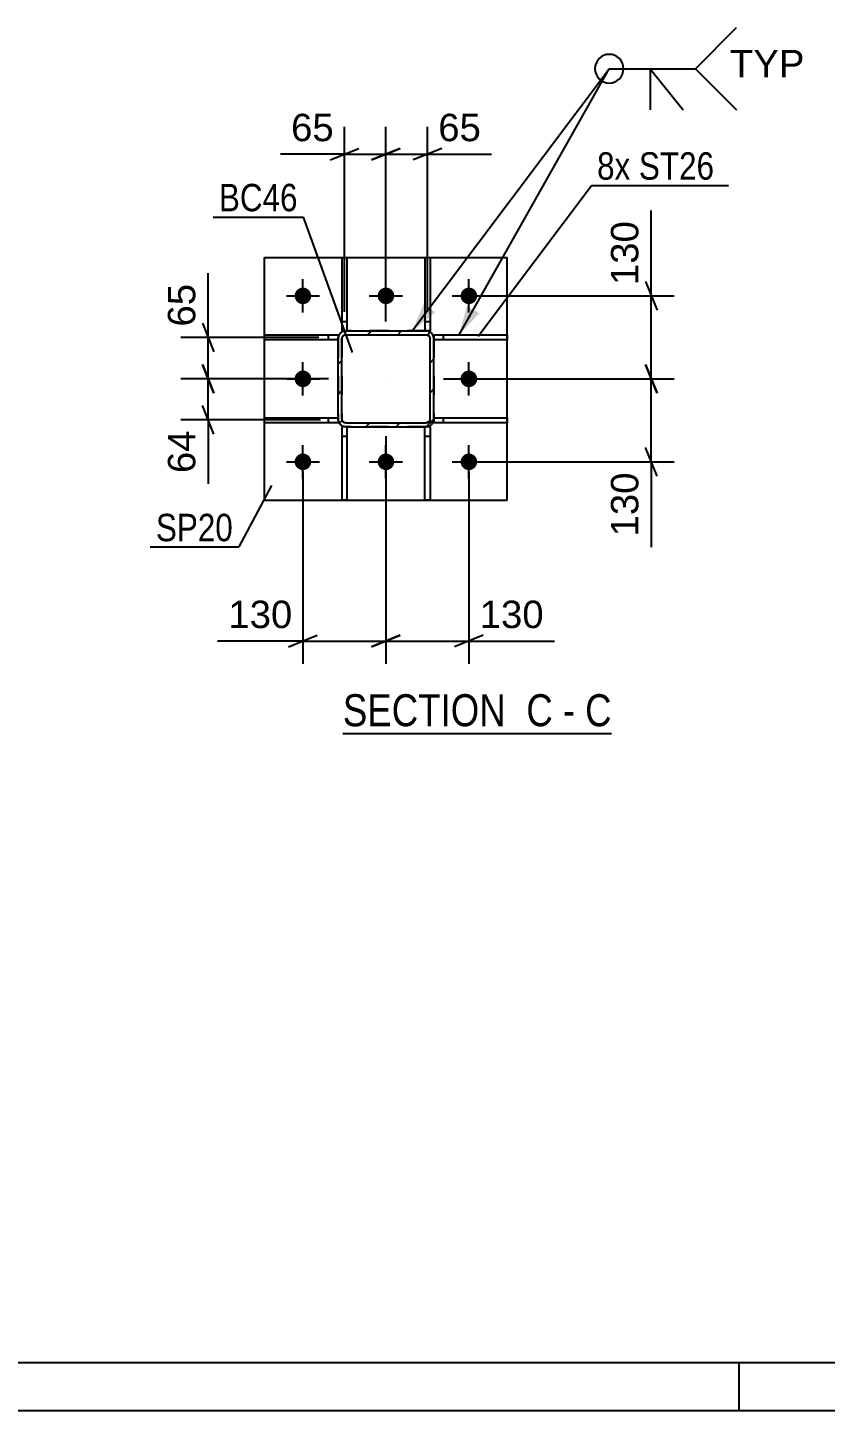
# Model space of a CAD drawing. Header units: millimetres. Extents: x -315 to 526, y -215 to 379.
# Drawn here: x -178.5 to -95.2, y -215 to -70.6 of the extents above; entities that cross this region are included whole.
import ezdxf

# ---------------------------------------------------------------- set-up
doc = ezdxf.new("R2010")
doc.units = ezdxf.units.MM
doc.linetypes.add('DXK_LINE_DOT2', pattern=[3.9198, 1.9599, -1.9599])
doc.linetypes.add('DXK_LINE_DOT3', pattern=[5.9187, 2.979, -0.9799, 0.9799, -0.9799])
doc.styles.add('Arial', font='arial.ttf', dxfattribs={"height": 0.2})
doc.styles.add('Arial Narrow', font='ARIALN.TTF', dxfattribs={"height": 0.2})

# ---------------------------------------------------------------- blocks, each defined once
blk = doc.blocks.new('Unknown-284857918-17864')
at = {"color": 5, "linetype": 'Continuous'}
for p, q in [((-310.25, -210.04), (520.75, -210.04)), ((-104.25, -215.04), (-104.25, -210.04)), ((-315.25, -215.04), (525.75, -215.04))]:
    blk.add_line(p, q, dxfattribs=at)
blk = doc.blocks.new('Unknown-284857918-14 - 31583')
at = {"color": 6, "linetype": 'Continuous'}
blk.add_line((-145.63, -144.34), (-117.56, -144.34), dxfattribs=at)
at = {"color": 0, "linetype": 'Continuous'}
for points in [[(-127.52, -143.59), (-127.52, -140.09), (-145.63, -140.09), (-145.63, -143.59)], [(-123.7, -143.59), (-123.7, -140.09), (-126.47, -140.09), (-126.47, -143.59)], [(-121.38, -143.59), (-121.38, -140.09), (-122.65, -140.09), (-122.65, -143.59)], [(-117.56, -143.59), (-117.56, -140.09), (-120.33, -140.09), (-120.33, -143.59)]]:
    blk.add_wipeout(points, dxfattribs=at)
at = {"color": 7, "linetype": 'Continuous', "style": 'Arial Narrow'}
for s, p in [('SECTION ', (-145.63, -143.59)), ('C', (-126.47, -143.59)), ('C', (-120.33, -143.59)), ('-', (-122.65, -143.59))]:
    blk.add_text(s, height=3.34, dxfattribs=at).set_placement(p)
blk = doc.blocks.new('Part-284857918-31691 - 31583')
at = {"color": 2, "linetype": 'Continuous'}
for p, q in [((-137.07, -119.98), (-137.07, -112.31)), ((-136.53, -112.31), (-136.93, -112.31)), ((-136.53, -112.31), (-136.53, -119.98)), ((-136.53, -119.98), (-137.07, -119.98))]:
    blk.add_line(p, q, dxfattribs=at)
at = {"color": 7, "linetype": 'DXK_LINE_DOT2'}
for p, q in [((-137.07, -112.31), (-136.93, -112.31)), ((-137.07, -113.31), (-136.53, -113.31))]:
    blk.add_line(p, q, dxfattribs=at)
blk = doc.blocks.new('Part-284857918-31686 - 31583')
at = {"color": 2, "linetype": 'Continuous'}
for p, q in [((-136.13, -111.37), (-128.47, -111.37)), ((-136.13, -111.51), (-136.13, -111.91)), ((-128.47, -111.91), (-136.13, -111.91)), ((-128.47, -111.37), (-128.47, -111.91))]:
    blk.add_line(p, q, dxfattribs=at)
at = {"color": 7, "linetype": 'DXK_LINE_DOT2'}
for p, q in [((-136.13, -111.37), (-136.13, -111.51)), ((-135.13, -111.91), (-135.13, -111.37))]:
    blk.add_line(p, q, dxfattribs=at)
blk = doc.blocks.new('Part-284857918-31590 - 31583')
at = {"linetype": 'Continuous'}
h = blk.add_hatch(dxfattribs=at)
h.set_pattern_fill('', scale=0.7, style=0, pattern_type=0)
h.set_pattern_definition([(45, (-136.932, -112.3085), (-1.57154, 1.57154), [])])
h.paths.add_polyline_path([(-145.33, -112.31), (-136.93, -112.31), (-136.63, -112.25), (-136.37, -112.07), (-136.19, -111.81), (-136.13, -111.51), (-136.13, -103.11), (-136.19, -102.8), (-136.37, -102.54), (-136.63, -102.37), (-136.93, -102.31), (-145.33, -102.31), (-145.64, -102.37), (-145.9, -102.54), (-146.07, -102.8), (-146.13, -103.11), (-146.13, -111.51), (-146.07, -111.81), (-145.9, -112.07), (-145.64, -112.25)])
h.paths.add_polyline_path([(-145.7, -111.66), (-145.73, -111.51), (-145.73, -103.11), (-145.7, -102.96), (-145.61, -102.83), (-145.48, -102.74), (-145.33, -102.71), (-136.93, -102.71), (-136.78, -102.74), (-136.65, -102.83), (-136.56, -102.96), (-136.53, -103.11), (-136.53, -111.51), (-136.56, -111.66), (-136.65, -111.79), (-136.78, -111.88), (-136.93, -111.91), (-145.33, -111.91), (-145.48, -111.88), (-145.61, -111.79)])
at = {"color": 7, "linetype": 'DXK_LINE_DOT2'}
for p, q in [((-145.64, -102.37), (-145.33, -102.31)), ((-136.93, -102.31), (-145.33, -102.31)), ((-136.93, -102.31), (-136.63, -102.37)), ((-146.13, -103.11), (-146.07, -102.8)), ((-146.13, -103.11), (-146.13, -111.51)), ((-145.7, -102.96), (-145.73, -103.11)), ((-145.73, -103.11), (-145.73, -111.51)), ((-145.61, -102.83), (-145.7, -102.96)), ((-145.48, -102.74), (-145.61, -102.83)), ((-145.33, -102.71), (-145.48, -102.74)), ((-145.33, -102.71), (-136.93, -102.71)), ((-136.78, -102.74), (-136.93, -102.71)), ((-136.65, -102.83), (-136.78, -102.74)), ((-136.56, -102.96), (-136.65, -102.83)), ((-136.53, -103.11), (-136.56, -102.96)), ((-136.53, -111.51), (-136.53, -103.11)), ((-136.19, -102.8), (-136.13, -103.11)), ((-136.13, -103.11), (-136.13, -111.51)), ((-146.07, -111.81), (-146.13, -111.51)), ((-145.73, -111.51), (-145.7, -111.66)), ((-145.7, -111.66), (-145.61, -111.79)), ((-145.33, -112.31), (-145.64, -112.25)), ((-145.61, -111.79), (-145.48, -111.88)), ((-145.48, -111.88), (-145.33, -111.91)), ((-145.33, -111.91), (-136.93, -111.91)), ((-136.93, -112.31), (-145.33, -112.31)), ((-136.93, -111.91), (-136.78, -111.88)), ((-136.63, -112.25), (-136.93, -112.31)), ((-136.78, -111.88), (-136.65, -111.79)), ((-136.65, -111.79), (-136.56, -111.66)), ((-136.56, -111.66), (-136.53, -111.51)), ((-136.13, -111.51), (-136.19, -111.81))]:
    blk.add_line(p, q, dxfattribs=at)
at = {"color": 2, "linetype": 'Continuous'}
for p, q in [((-145.33, -102.31), (-145.64, -102.37)), ((-145.33, -102.31), (-136.93, -102.31)), ((-136.63, -102.37), (-136.93, -102.31)), ((-146.07, -102.8), (-146.13, -103.11)), ((-146.13, -111.51), (-146.13, -103.11)), ((-145.73, -103.11), (-145.7, -102.96)), ((-145.73, -111.51), (-145.73, -103.11)), ((-145.7, -102.96), (-145.61, -102.83)), ((-145.61, -102.83), (-145.48, -102.74)), ((-145.48, -102.74), (-145.33, -102.71)), ((-145.33, -102.71), (-136.93, -102.71)), ((-136.93, -102.71), (-136.78, -102.74)), ((-136.78, -102.74), (-136.65, -102.83)), ((-136.65, -102.83), (-136.56, -102.96)), ((-136.56, -102.96), (-136.53, -103.11)), ((-136.53, -111.51), (-136.53, -103.11)), ((-136.13, -103.11), (-136.19, -102.8)), ((-136.13, -111.51), (-136.13, -103.11)), ((-146.13, -111.51), (-146.07, -111.81)), ((-145.7, -111.66), (-145.73, -111.51)), ((-145.61, -111.79), (-145.7, -111.66)), ((-145.64, -112.25), (-145.33, -112.31)), ((-145.48, -111.88), (-145.61, -111.79)), ((-145.33, -111.91), (-145.48, -111.88)), ((-145.33, -111.91), (-136.93, -111.91)), ((-145.33, -112.31), (-136.93, -112.31)), ((-136.78, -111.88), (-136.93, -111.91)), ((-136.93, -112.31), (-136.63, -112.25)), ((-136.65, -111.79), (-136.78, -111.88)), ((-136.56, -111.66), (-136.65, -111.79)), ((-136.53, -111.51), (-136.56, -111.66)), ((-136.19, -111.81), (-136.13, -111.51))]:
    blk.add_line(p, q, dxfattribs=at)
at = {"color": 7, "linetype": 'DXK_LINE_DOT3'}
blk.add_line((-141.13, -107.31), (-141.13, -107.31), dxfattribs=at)
at = {"color": 7, "linetype": 'DXK_LINE_DOT2'}
for centre, start, end in [((-145.33, -103.11), 112.5, 157.5), ((-136.93, -103.11), 22.5, 67.5), ((-145.33, -111.51), 202.5, 247.5), ((-136.93, -111.51), 292.5, 337.5)]:
    blk.add_arc(centre, 0.8, start, end, dxfattribs=at)
at = {"color": 2, "linetype": 'Continuous'}
for centre, start, end in [((-145.33, -103.11), 112.5, 157.5), ((-136.93, -103.11), 22.5, 67.5), ((-145.33, -111.51), 202.5, 247.5), ((-136.93, -111.51), 292.5, 337.5)]:
    blk.add_arc(centre, 0.8, start, end, dxfattribs=at)
blk = doc.blocks.new('Part-284857918-31612 - 31583')
at = {"color": 2, "linetype": 'Continuous'}
for p, q in [((-153.8, -119.98), (-153.8, -94.64)), ((-153.8, -94.64), (-128.47, -94.64)), ((-128.47, -119.98), (-128.47, -94.64)), ((-153.8, -119.98), (-128.47, -119.98))]:
    blk.add_line(p, q, dxfattribs=at)
blk = doc.blocks.new('Part-284857918-31685 - 31583')
at = {"color": 2, "linetype": 'Continuous'}
for p, q in [((-136.13, -102.71), (-136.13, -103.11)), ((-136.13, -102.71), (-128.47, -102.71)), ((-128.47, -103.24), (-136.13, -103.24)), ((-128.47, -102.71), (-128.47, -103.24))]:
    blk.add_line(p, q, dxfattribs=at)
at = {"color": 7, "linetype": 'DXK_LINE_DOT2'}
for p, q in [((-136.13, -103.11), (-136.13, -103.24)), ((-135.13, -103.24), (-135.13, -102.71))]:
    blk.add_line(p, q, dxfattribs=at)
blk = doc.blocks.new('Part-284857918-31687 - 31583')
at = {"color": 2, "linetype": 'Continuous'}
for p, q in [((-153.8, -102.71), (-146.13, -102.71)), ((-153.8, -103.24), (-153.8, -102.71)), ((-146.13, -103.24), (-153.8, -103.24)), ((-146.13, -102.71), (-146.13, -103.11))]:
    blk.add_line(p, q, dxfattribs=at)
at = {"color": 7, "linetype": 'DXK_LINE_DOT2'}
for p, q in [((-147.13, -103.24), (-147.13, -102.71)), ((-146.13, -103.11), (-146.13, -103.24))]:
    blk.add_line(p, q, dxfattribs=at)
blk = doc.blocks.new('Part-284857918-31688 - 31583')
at = {"color": 2, "linetype": 'Continuous'}
for p, q in [((-153.8, -111.37), (-146.13, -111.37)), ((-153.8, -111.91), (-153.8, -111.37)), ((-146.13, -111.91), (-153.8, -111.91)), ((-146.13, -111.51), (-146.13, -111.91))]:
    blk.add_line(p, q, dxfattribs=at)
at = {"color": 7, "linetype": 'DXK_LINE_DOT2'}
for p, q in [((-147.13, -111.91), (-147.13, -111.37)), ((-146.13, -111.37), (-146.13, -111.51))]:
    blk.add_line(p, q, dxfattribs=at)
blk = doc.blocks.new('Part-284857918-31689 - 31583')
at = {"color": 2, "linetype": 'Continuous'}
for p, q in [((-137.07, -94.64), (-137.07, -102.31)), ((-137.07, -94.64), (-136.53, -94.64)), ((-136.53, -94.64), (-136.53, -102.31)), ((-136.53, -102.31), (-136.93, -102.31))]:
    blk.add_line(p, q, dxfattribs=at)
at = {"color": 7, "linetype": 'DXK_LINE_DOT2'}
for p, q in [((-137.07, -101.31), (-136.53, -101.31)), ((-136.93, -102.31), (-137.07, -102.31))]:
    blk.add_line(p, q, dxfattribs=at)
blk = doc.blocks.new('Part-284857918-31690 - 31583')
at = {"color": 2, "linetype": 'Continuous'}
for p, q in [((-145.73, -94.64), (-145.73, -102.31)), ((-145.73, -94.64), (-145.2, -94.64)), ((-145.2, -94.64), (-145.2, -102.31)), ((-145.73, -102.31), (-145.33, -102.31))]:
    blk.add_line(p, q, dxfattribs=at)
at = {"color": 7, "linetype": 'DXK_LINE_DOT2'}
for p, q in [((-145.73, -101.31), (-145.2, -101.31)), ((-145.33, -102.31), (-145.2, -102.31))]:
    blk.add_line(p, q, dxfattribs=at)
blk = doc.blocks.new('Part-284857918-31692 - 31583')
at = {"color": 2, "linetype": 'Continuous'}
for p, q in [((-145.33, -112.31), (-145.73, -112.31)), ((-145.73, -112.31), (-145.73, -119.98)), ((-145.2, -112.31), (-145.2, -119.98)), ((-145.2, -119.98), (-145.73, -119.98))]:
    blk.add_line(p, q, dxfattribs=at)
at = {"color": 7, "linetype": 'DXK_LINE_DOT2'}
for p, q in [((-145.33, -112.31), (-145.2, -112.31)), ((-145.73, -113.31), (-145.2, -113.31))]:
    blk.add_line(p, q, dxfattribs=at)
blk = doc.blocks.new('Bolt-284857918-31700 - 31583')
at = {"linetype": 'Continuous'}
for points in [[(-149.8, -97.78, -1), (-149.8, -99.51, -1)], [(-141.13, -97.78, -1), (-141.13, -99.51, -1)], [(-132.47, -97.78, -1), (-132.47, -99.51, -1)], [(-149.8, -106.44, -1), (-149.8, -108.18, -1)], [(-132.47, -106.44, -1), (-132.47, -108.18, -1)], [(-149.8, -115.11, -1), (-149.8, -116.84, -1)], [(-141.13, -115.11, -1), (-141.13, -116.84, -1)], [(-132.47, -115.11, -1), (-132.47, -116.84, -1)]]:
    blk.add_hatch(color=1, dxfattribs=at).paths.add_polyline_path(points)
at = {"color": 1, "linetype": 'Continuous'}
for p, q in [((-149.8, -100.38), (-149.8, -96.91)), ((-141.13, -100.38), (-141.13, -96.91)), ((-132.47, -100.38), (-132.47, -96.91)), ((-151.53, -98.64), (-148.07, -98.64)), ((-142.87, -98.64), (-139.4, -98.64)), ((-134.2, -98.64), (-130.73, -98.64)), ((-149.8, -109.04), (-149.8, -105.58)), ((-132.47, -109.04), (-132.47, -105.58)), ((-151.53, -107.31), (-148.07, -107.31)), ((-134.2, -107.31), (-130.73, -107.31)), ((-149.8, -117.71), (-149.8, -114.24)), ((-141.13, -117.71), (-141.13, -114.24)), ((-132.47, -117.71), (-132.47, -114.24)), ((-151.53, -115.98), (-148.07, -115.98)), ((-142.87, -115.98), (-139.4, -115.98)), ((-134.2, -115.98), (-130.73, -115.98))]:
    blk.add_line(p, q, dxfattribs=at)
blk = doc.blocks.new('StraightDimension-284857918-31966 - 31583')
at = {"color": 7, "linetype": 'Continuous'}
for p, q in [((-160.29, -105.81), (-159.09, -108.81)), ((-147.13, -107.31), (-162.54, -107.31)), ((-159.69, -111.58), (-159.69, -107.31)), ((-159.09, -113.08), (-160.29, -110.08)), ((-147.98, -111.58), (-162.54, -111.58)), ((-159.69, -111.58), (-159.69, -118.28)), ((-159.69, -111.58), (-159.69, -118.28))]:
    blk.add_line(p, q, dxfattribs=at)
at = {"color": 0}
blk.add_wipeout([(-160.44, -112.11), (-164.64, -112.11), (-164.64, -117.75), (-160.44, -117.75)], dxfattribs=at)
at = {"color": 3, "style": 'Arial'}
blk.add_text('64', height=2.865, rotation=90.0002, dxfattribs=at).set_placement((-161.04, -117.15))
blk = doc.blocks.new('StraightDimension-284857918-31732 - 31583')
at = {"color": 7, "linetype": 'Continuous'}
for p, q in [((-113.42, -98.64), (-113.42, -89.72)), ((-113.42, -98.64), (-113.42, -89.72)), ((-114.02, -97.14), (-112.82, -100.14)), ((-131.47, -98.64), (-111.02, -98.64)), ((-113.42, -107.31), (-113.42, -98.64)), ((-112.82, -108.81), (-114.02, -105.81)), ((-135.13, -107.31), (-111.02, -107.31))]:
    blk.add_line(p, q, dxfattribs=at)
at = {"color": 0}
blk.add_wipeout([(-114.17, -90.25), (-118.37, -90.25), (-118.37, -98.12), (-114.17, -98.12)], dxfattribs=at)
at = {"color": 3, "style": 'Arial'}
blk.add_text('130', height=2.865, rotation=90.0002, dxfattribs=at).set_placement((-114.77, -97.52))
blk = doc.blocks.new('StraightDimension-284857918-31733 - 31583')
at = {"color": 7, "linetype": 'Continuous'}
for p, q in [((-114.02, -105.81), (-112.82, -108.81)), ((-135.13, -107.31), (-111.02, -107.31)), ((-113.42, -115.98), (-113.42, -107.31)), ((-112.82, -117.48), (-114.02, -114.48)), ((-131.47, -115.98), (-111.02, -115.98)), ((-113.42, -115.98), (-113.42, -124.9)), ((-113.42, -115.98), (-113.42, -124.9))]:
    blk.add_line(p, q, dxfattribs=at)
at = {"color": 0}
blk.add_wipeout([(-114.17, -116.5), (-118.37, -116.5), (-118.37, -124.37), (-114.17, -124.37)], dxfattribs=at)
at = {"color": 3, "style": 'Arial'}
blk.add_text('130', height=2.865, rotation=90.0002, dxfattribs=at).set_placement((-114.77, -123.77))
blk = doc.blocks.new('StraightDimension-284857918-31883 - 31583')
at = {"color": 7, "linetype": 'Continuous'}
for p, q in [((-141.13, -113.31), (-141.13, -137.09)), ((-132.47, -116.98), (-132.47, -137.09)), ((-142.63, -135.29), (-139.63, -134.09)), ((-130.97, -134.09), (-133.97, -135.29)), ((-141.13, -134.69), (-132.47, -134.69)), ((-132.47, -134.69), (-123.54, -134.69)), ((-132.47, -134.69), (-123.54, -134.69))]:
    blk.add_line(p, q, dxfattribs=at)
at = {"color": 0}
blk.add_wipeout([(-124.07, -133.94), (-124.07, -129.74), (-131.94, -129.74), (-131.94, -133.94)], dxfattribs=at)
at = {"color": 3, "style": 'Arial'}
blk.add_text('130', height=2.865, dxfattribs=at).set_placement((-131.34, -133.34))
blk = doc.blocks.new('StraightDimension-284857918-31884 - 31583')
at = {"color": 7, "linetype": 'Continuous'}
for p, q in [((-141.13, -113.31), (-141.13, -137.09)), ((-149.8, -116.98), (-149.8, -137.09)), ((-151.3, -135.29), (-148.3, -134.09)), ((-139.63, -134.09), (-142.63, -135.29)), ((-149.8, -134.69), (-158.72, -134.69)), ((-149.8, -134.69), (-158.72, -134.69)), ((-149.8, -134.69), (-141.13, -134.69))]:
    blk.add_line(p, q, dxfattribs=at)
at = {"color": 0}
blk.add_wipeout([(-150.32, -133.94), (-150.32, -129.74), (-158.19, -129.74), (-158.19, -133.94)], dxfattribs=at)
at = {"color": 3, "style": 'Arial'}
blk.add_text('130', height=2.865, dxfattribs=at).set_placement((-157.59, -133.34))
blk = doc.blocks.new('StraightDimension-284857918-31941 - 31583')
at = {"color": 7, "linetype": 'Continuous'}
for p, q in [((-141.13, -101.31), (-141.13, -80.99)), ((-136.8, -100.31), (-136.8, -80.99)), ((-142.63, -84.44), (-139.63, -83.24)), ((-135.3, -83.24), (-138.3, -84.44)), ((-141.13, -83.84), (-136.8, -83.84)), ((-136.8, -83.84), (-130.1, -83.84)), ((-136.8, -83.84), (-130.1, -83.84))]:
    blk.add_line(p, q, dxfattribs=at)
at = {"color": 0}
blk.add_wipeout([(-130.63, -83.09), (-130.63, -78.89), (-136.27, -78.89), (-136.27, -83.09)], dxfattribs=at)
at = {"color": 3, "style": 'Arial'}
blk.add_text('65', height=2.865, dxfattribs=at).set_placement((-135.67, -82.49))
blk = doc.blocks.new('StraightDimension-284857918-31942 - 31583')
at = {"color": 7, "linetype": 'Continuous'}
for p, q in [((-145.47, -100.31), (-145.47, -80.99)), ((-141.13, -101.31), (-141.13, -80.99)), ((-146.97, -84.44), (-143.97, -83.24)), ((-139.63, -83.24), (-142.63, -84.44)), ((-145.47, -83.84), (-152.16, -83.84)), ((-145.47, -83.84), (-152.16, -83.84)), ((-145.47, -83.84), (-141.13, -83.84))]:
    blk.add_line(p, q, dxfattribs=at)
at = {"color": 0}
blk.add_wipeout([(-145.99, -83.09), (-145.99, -78.89), (-151.64, -78.89), (-151.64, -83.09)], dxfattribs=at)
at = {"color": 3, "style": 'Arial'}
blk.add_text('65', height=2.865, dxfattribs=at).set_placement((-151.04, -82.49))
blk = doc.blocks.new('StraightDimension-284857918-31965 - 31583')
at = {"color": 7, "linetype": 'Continuous'}
for p, q in [((-159.69, -102.98), (-159.69, -96.28)), ((-159.69, -102.98), (-159.69, -96.28)), ((-160.29, -101.48), (-159.09, -104.48)), ((-148.13, -102.98), (-162.54, -102.98)), ((-159.69, -107.31), (-159.69, -102.98)), ((-159.09, -108.81), (-160.29, -105.81)), ((-147.13, -107.31), (-162.54, -107.31))]:
    blk.add_line(p, q, dxfattribs=at)
at = {"color": 0}
blk.add_wipeout([(-160.44, -96.8), (-164.64, -96.8), (-164.64, -102.45), (-160.44, -102.45)], dxfattribs=at)
at = {"color": 3, "style": 'Arial'}
blk.add_text('65', height=2.865, rotation=90.0002, dxfattribs=at).set_placement((-161.04, -101.85))
blk = doc.blocks.new('MarkSet-284857918-31833 - 31583')
at = {"color": 0}
for points in [[(-115.61, -86.51), (-115.61, -83.51), (-119.08, -83.51), (-119.08, -86.51)], [(-106.85, -86.51), (-106.85, -83.51), (-114.71, -83.51), (-114.71, -86.51)]]:
    blk.add_wipeout(points, dxfattribs=at)
for points in [[(-115.61, -86.51), (-115.61, -83.51), (-119.08, -83.51), (-119.08, -86.51)], [(-106.85, -86.51), (-106.85, -83.51), (-114.71, -83.51), (-114.71, -86.51)]]:
    blk.add_wipeout(points, dxfattribs=at)
at = {"color": 30, "linetype": 'Continuous'}
for p, q in [((-131.49, -102.87), (-119.68, -87.11)), ((-119.68, -87.11), (-105.35, -87.11))]:
    blk.add_line(p, q, dxfattribs=at)
at = {"color": 3, "style": 'Arial Narrow'}
for s, p in [('8x', (-119.08, -86.51)), ('ST26', (-114.71, -86.51))]:
    blk.add_text(s, height=2.863, dxfattribs=at).set_placement(p)
blk = doc.blocks.new('Mark-284857918-31928 - 31583')
at = {"color": 0}
blk.add_wipeout([(-150.35, -89.81), (-150.35, -86.81), (-158.57, -86.81), (-158.57, -89.81)], dxfattribs=at)
blk.add_wipeout([(-150.35, -89.81), (-150.35, -86.81), (-158.57, -86.81), (-158.57, -89.81)], dxfattribs=at)
at = {"color": 30, "linetype": 'Continuous'}
for p in [(-159.17, -90.41), (-144.62, -104.57)]:
    blk.add_line(p, (-149.75, -90.41), dxfattribs=at)
at = {"color": 3, "style": 'Arial Narrow'}
blk.add_text('BC46', height=2.863, dxfattribs=at).set_placement((-158.57, -89.81))
blk = doc.blocks.new('Mark-284857918-31934 - 31583')
at = {"color": 0}
blk.add_wipeout([(-157.11, -124.27), (-157.11, -121.27), (-165.15, -121.27), (-165.15, -124.27)], dxfattribs=at)
blk.add_wipeout([(-157.11, -124.27), (-157.11, -121.27), (-165.15, -121.27), (-165.15, -124.27)], dxfattribs=at)
at = {"color": 30, "linetype": 'Continuous'}
for p in [(-153.08, -118.46), (-165.75, -124.87)]:
    blk.add_line(p, (-156.51, -124.87), dxfattribs=at)
at = {"color": 3, "style": 'Arial Narrow'}
blk.add_text('SP20', height=2.863, dxfattribs=at).set_placement((-165.15, -124.27))
blk = doc.blocks.new('WeldMark-284857918-32370 - 31583')
at = {"linetype": 'Continuous'}
for points in [[(-135.98, -100.36), (-138.38, -102.31), (-137.18, -99.46)], [(-131.37, -100.46), (-133.5, -102.71), (-132.68, -99.73)]]:
    blk.add_hatch(color=30, dxfattribs=at).paths.add_polyline_path(points)
at = {"color": 30, "linetype": 'Continuous'}
for p, q in [((-138.38, -102.31), (-117.81, -74.92)), ((-133.5, -102.71), (-117.81, -74.92)), ((-117.81, -74.92), (-108.81, -74.92))]:
    blk.add_line(p, q, dxfattribs=at)
at = {"color": 3, "linetype": 'Continuous'}
for q in [(-110.1, -79.2), (-113.53, -79.2)]:
    blk.add_line((-113.53, -74.92), q, dxfattribs=at)
for start, end in [(90, 270), (270, 90)]:
    blk.add_arc((-117.81, -74.92), 1.5, start, end, dxfattribs=at)
at = {"color": 0, "linetype": 'Continuous'}
blk.add_wipeout([(-97.44, -75.82), (-97.44, -72.82), (-105.21, -72.82), (-105.21, -75.82)], dxfattribs=at)
blk.add_wipeout([(-97.44, -75.82), (-97.44, -72.82), (-105.21, -72.82), (-105.21, -75.82)], dxfattribs=at)
at = {"color": 3, "linetype": 'Continuous'}
for q in [(-104.53, -70.63), (-104.53, -79.2)]:
    blk.add_line((-108.81, -74.92), q, dxfattribs=at)
at = {"color": 3, "linetype": 'Continuous', "style": 'Arial'}
blk.add_text('TYP', height=2.865, dxfattribs=at).set_placement((-105.21, -75.82))

msp = doc.modelspace()

# ---------------------------------------------------------------- block references
for name in ['Unknown-284857918-17864', 'Part-284857918-31612 - 31583', 'Part-284857918-31690 - 31583', 'Part-284857918-31689 - 31583', 'Bolt-284857918-31700 - 31583', 'Part-284857918-31590 - 31583', 'Part-284857918-31687 - 31583', 'Part-284857918-31685 - 31583', 'Part-284857918-31688 - 31583', 'Part-284857918-31692 - 31583', 'Part-284857918-31691 - 31583', 'Part-284857918-31686 - 31583']:
    msp.add_blockref(name, (0, 0))

# ---------------------------------------------------------------- next in the draw order: block references
for name in ['StraightDimension-284857918-31732 - 31583', 'StraightDimension-284857918-31966 - 31583', 'Unknown-284857918-14 - 31583']:
    msp.add_blockref(name, (0, 0))

# ---------------------------------------------------------------- next in the draw order: block references
for name in ['StraightDimension-284857918-31941 - 31583', 'StraightDimension-284857918-31733 - 31583']:
    msp.add_blockref(name, (0, 0))

# ---------------------------------------------------------------- next in the draw order: block references
for name in ['StraightDimension-284857918-31942 - 31583', 'MarkSet-284857918-31833 - 31583', 'StraightDimension-284857918-31883 - 31583']:
    msp.add_blockref(name, (0, 0))

# ---------------------------------------------------------------- next in the draw order: block references
for name in ['WeldMark-284857918-32370 - 31583', 'StraightDimension-284857918-31965 - 31583', 'StraightDimension-284857918-31884 - 31583']:
    msp.add_blockref(name, (0, 0))

# ---------------------------------------------------------------- next in the draw order: block references
for name in ['Mark-284857918-31928 - 31583', 'Mark-284857918-31934 - 31583']:
    msp.add_blockref(name, (0, 0))

doc.saveas('drawing.dxf')
